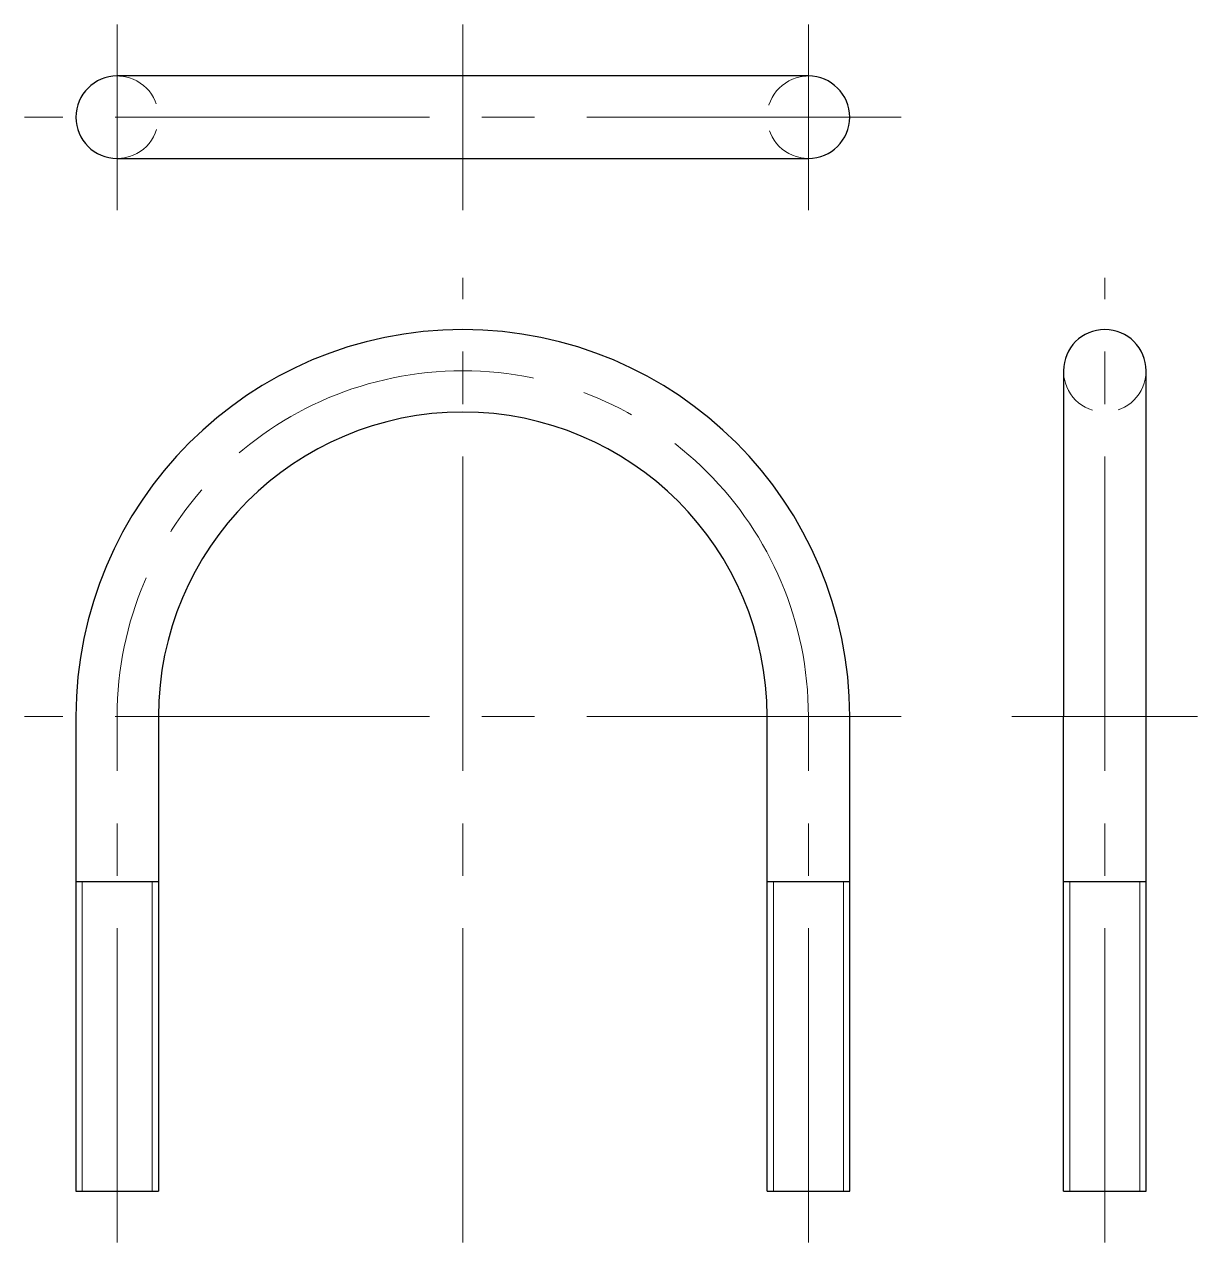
# Model space of a CAD drawing. Header units: millimetres. Extents: x 0 to 49006, y -7876 to 6995.
# Drawn here: x 17616.1 to 17843.6, y -5983.4 to -5747.2 of the extents above; entities that cross this region are included whole.
import ezdxf

# ---------------------------------------------------------------- set-up
doc = ezdxf.new("R2010")
doc.units = ezdxf.units.MM
doc.header["$LTSCALE"] = 3.2
doc.linetypes.add('CENTER2', pattern=[28.575, 19.05, -3.175, 3.175, -3.175])
doc.linetypes.add('HIDDEN2', pattern=[4.7625, 3.175, -1.5875])
for name, color, linetype, lineweight in [('01_外形線', 7, 'Continuous', 25), ('02_細線', 5, 'Continuous', 13), ('03_かくれ線', 6, 'HIDDEN2', 13), ('04_中心線', 1, 'CENTER2', 9)]:
    doc.layers.add(name, color=color, linetype=linetype, lineweight=lineweight)

msp = doc.modelspace()

# ---------------------------------------------------------------- linework, layer by layer
at = {"layer": '01_外形線'}
for p, q in [((17768.143, -5757.229), (17634.143, -5757.229)), ((17634.143, -5773.229), (17768.143, -5773.229)), ((17817.601, -5814.389), (17817.601, -5881.389)), ((17833.601, -5881.389), (17833.601, -5814.389)), ((17626.143, -5881.389), (17626.143, -5973.389)), ((17642.143, -5881.389), (17642.143, -5973.389)), ((17760.143, -5973.389), (17760.143, -5881.389)), ((17776.143, -5973.389), (17776.143, -5881.389)), ((17817.601, -5973.389), (17817.601, -5881.389)), ((17833.601, -5973.389), (17833.601, -5881.389)), ((17626.143, -5913.389), (17642.143, -5913.389)), ((17760.143, -5913.389), (17776.143, -5913.389)), ((17817.601, -5913.389), (17833.601, -5913.389)), ((17626.143, -5973.389), (17642.143, -5973.389)), ((17760.143, -5973.389), (17776.143, -5973.389)), ((17817.601, -5973.389), (17833.601, -5973.389))]:
    msp.add_line(p, q, dxfattribs=at)
for centre, radius, start, end in [((17634.143, -5765.229), 8, 90, 270), ((17768.143, -5765.229), 8, 270, 90), ((17701.143, -5881.389), 75, 0, 180), ((17825.601, -5814.389), 8, 0, 180), ((17701.143, -5881.389), 59, 0, 180)]:
    msp.add_arc(centre, radius, start, end, dxfattribs=at)
at = {"layer": '02_細線'}
for p, q in [((17627.349, -5913.389), (17627.349, -5973.389)), ((17640.938, -5973.389), (17640.938, -5913.389)), ((17761.349, -5913.389), (17761.349, -5973.389)), ((17774.938, -5973.389), (17774.938, -5913.389)), ((17818.806, -5913.389), (17818.806, -5973.389)), ((17832.395, -5973.389), (17832.395, -5913.389))]:
    msp.add_line(p, q, dxfattribs=at)
at = {"layer": '03_かくれ線'}
for centre, start, end in [((17634.143, -5765.229), 270, 90), ((17768.143, -5765.229), 90, 270), ((17825.601, -5814.389), 180, 0)]:
    msp.add_arc(centre, 8, start, end, dxfattribs=at)
at = {"layer": '04_中心線'}
for p, q in [((17634.143, -5783.229), (17634.143, -5747.229)), ((17701.143, -5783.229), (17701.143, -5747.229)), ((17768.143, -5783.229), (17768.143, -5747.229)), ((17786.143, -5765.229), (17616.143, -5765.229)), ((17701.143, -5983.389), (17701.143, -5796.389)), ((17825.601, -5983.389), (17825.601, -5796.389)), ((17786.143, -5881.389), (17616.143, -5881.389)), ((17634.143, -5983.389), (17634.143, -5881.389)), ((17768.143, -5983.389), (17768.143, -5881.389)), ((17843.601, -5881.389), (17807.601, -5881.389))]:
    msp.add_line(p, q, dxfattribs=at)
msp.add_arc((17701.143, -5881.389), 67, 0, 180, dxfattribs=at)

doc.saveas('drawing.dxf')
